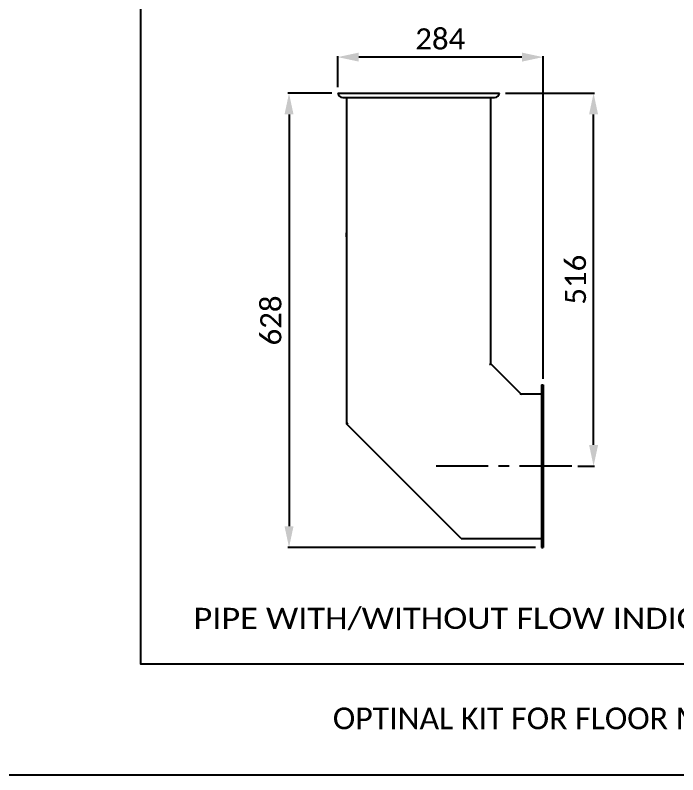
# Model space of a CAD drawing. Header units: millimetres. Extents: x 239 to 3500, y 0 to 2475.
# Drawn here: x 1746 to 2662, y 0 to 1051 of the extents above; entities that cross this region are included whole.
import ezdxf
from ezdxf.enums import TextEntityAlignment as Align

# ---------------------------------------------------------------- set-up
doc = ezdxf.new("R2010")
doc.units = ezdxf.units.MM
doc.header["$LTSCALE"] = 192.5
doc.header["$PDMODE"] = 3
doc.header["$PDSIZE"] = 8
doc.linetypes.add('CENTER', pattern=[0.6, 0.375, -0.075, 0.075, -0.075])
doc.layers.get('0').update_dxf_attribs({"linetype": 'CONTINUOUS'})
doc.layers.get('Defpoints').update_dxf_attribs({"linetype": 'CONTINUOUS'})
doc.layers.add('DEFAULT_1', color=7, linetype='CENTER')
doc.styles.get("Standard").update_dxf_attribs({"font": 'calibri.ttf'})
doc.dimstyles.new('DIMSTYLE_1', dxfattribs={"dimtxt": 29.166667, "dimasz": 29.166667, "dimexe": 1.5, "dimexo": 1, "dimgap": 0.875, "dimtad": 1, "dimdec": 0, "dimdsep": 46, "dimtxsty": 'Standard', "dimblk": '_FILLED', "dimblk1": '_FILLED', "dimblk2": '_FILLED', "dimcen": 0.09, "dimazin": 2, "dimtp": 0.01, "dimtm": 0.01, "dimtfac": 1, "dimtdec": 0, "dimtofl": 0, "dimtmove": 0, "dimatfit": 3, "dimldrblk": '_FILLED', "dimfxl": 1, "dimtolj": 1, "dimarcsym": 0})

# ---------------------------------------------------------------- blocks, each defined once
blk = doc.blocks.new('_FILLED')
at = {"color": 0, "linetype": 'ByBlock'}
blk.add_solid([(0, 0), (-1, 0.214), (-1, -0.214)], dxfattribs=at)
blk = doc.blocks.new('*D74')
at = {"color": 0, "linetype": 'Continuous', "lineweight": -2}
for p, q in [((2183.6, 943), (2123.1, 943)), ((2124.6, 913.8), (2124.6, 343.9)), ((2465.5, 314.7), (2123.1, 314.7))]:
    blk.add_line(p, q, dxfattribs=at)
at = {"layer": 'Defpoints', "color": 0}
for p in [(2184.6, 943), (2124.6, 314.7), (2466.5, 314.7)]:
    blk.add_point(p, dxfattribs=at)
at = {"color": 0, "linetype": 'ByBlock', "lineweight": -2, "xscale": 29.1666666667, "yscale": 29.1666666667, "zscale": 29.1666666667}
for p, rotation in [((2124.6, 943), 89.99999999999997), ((2124.6, 314.7), 269.9999999999999)]:
    blk.add_blockref('_FILLED', p, dxfattribs=dict(at, rotation=rotation))
at = {"color": 0, "insert": (2084.8, 628.7), "char_height": 29.17, "attachment_point": 2, "rotation": 90, "line_spacing_factor": 0.9}
blk.add_mtext('\\A1;628', dxfattribs=at)
blk = doc.blocks.new('*D75')
at = {"color": 0, "linetype": 'Continuous', "lineweight": -2}
for p, q in [((2191.9, 951.3), (2191.9, 994.6)), ((2446.7, 993.1), (2221.1, 993.1)), ((2475.8, 548), (2475.8, 994.6))]:
    blk.add_line(p, q, dxfattribs=at)
at = {"layer": 'Defpoints', "color": 0}
for p in [(2191.9, 993.1), (2191.9, 950.3), (2475.8, 547)]:
    blk.add_point(p, dxfattribs=at)
at = {"color": 0, "linetype": 'ByBlock', "lineweight": -2, "xscale": 29.1666666667, "yscale": 29.1666666667, "zscale": 29.1666666667, "rotation": 180}
blk.add_blockref('_FILLED', (2191.9, 993.1), dxfattribs=at)
at = {"color": 0, "linetype": 'ByBlock', "lineweight": -2, "xscale": 29.1666666667, "yscale": 29.1666666667, "zscale": 29.1666666667}
blk.add_blockref('_FILLED', (2475.8, 993.1), dxfattribs=at)
at = {"color": 0, "insert": (2333.7, 1032.9), "char_height": 29.17, "attachment_point": 2, "line_spacing_factor": 0.9}
blk.add_mtext('\\A1;284', dxfattribs=at)
blk = doc.blocks.new('*D76')
at = {"color": 0, "linetype": 'Continuous', "lineweight": -2}
for p, q in [((2424.1, 943), (2547.2, 943)), ((2545.7, 456.4), (2545.7, 913.8)), ((2523.8, 427.2), (2547.2, 427.2))]:
    blk.add_line(p, q, dxfattribs=at)
at = {"layer": 'Defpoints', "color": 0}
for p in [(2423.1, 943), (2545.7, 943), (2522.8, 427.2)]:
    blk.add_point(p, dxfattribs=at)
at = {"color": 0, "linetype": 'ByBlock', "lineweight": -2, "xscale": 29.1666666667, "yscale": 29.1666666667, "zscale": 29.1666666667}
for p, rotation in [((2545.7, 943), 90), ((2545.7, 427.2), 270)]:
    blk.add_blockref('_FILLED', p, dxfattribs=dict(at, rotation=rotation))
at = {"color": 0, "insert": (2506, 685.1), "char_height": 29.17, "attachment_point": 2, "rotation": 90, "line_spacing_factor": 0.9}
blk.add_mtext('\\A1;516', dxfattribs=at)

msp = doc.modelspace()

# ---------------------------------------------------------------- linework, layer by layer
at = {"linetype": 'Continuous'}
for p, q in [((2191.942, 943.015), (2192.928, 943.182)), ((2191.942, 943.015), (2415.747, 943.015)), ((2192.928, 943.182), (2414.761, 943.182)), ((2198.845, 937.182), (2408.845, 937.182)), ((2203.845, 937.182), (2203.845, 485.812)), ((2403.845, 568.655), (2403.845, 937.182)), ((2414.761, 943.182), (2415.747, 943.015)), ((2203.845, 927.182), (2203.848, 927.182)), ((2401.845, 567.826), (2403.844, 568.654)), ((2403.844, 568.654), (2445.291, 527.208)), ((2473.849, 539.708), (2475.849, 539.708)), ((2473.849, 539.708), (2473.849, 314.708)), ((2475.849, 539.708), (2475.849, 314.708)), ((2445.291, 527.208), (2444.461, 525.203)), ((2445.291, 527.208), (2473.849, 527.208)), ((2362.449, 327.208), (2203.845, 485.812)), ((2203.848, 485.813), (2206.465, 486.897)), ((2362.449, 327.208), (2473.849, 327.208)), ((2473.849, 314.708), (2475.849, 314.708)), ((238.857, 0), (3500, 0))]:
    msp.add_line(p, q, dxfattribs=at)
msp.add_lwpolyline([(1919.569, 1635.564), (3178.721, 1635.564), (3178.721, 153.229), (1919.569, 153.229)], close=True)
for centre, radius, start, end in [((2198.845, 944.182), 7, 189.611359, 270), ((2408.845, 944.182), 7, 270, 350.388641), ((2103.783, 747.182), 100.103, 358.416872, 1.583128)]:
    msp.add_arc(centre, radius, start, end, dxfattribs=at)
at = {"layer": 'DEFAULT_1', "linetype": 'CENTER'}
msp.add_line((2515.515, 427.208), (2320.744, 427.208), dxfattribs=at)

# ---------------------------------------------------------------- texts
at = {"linetype": 'Continuous', "width": 1.090797}
msp.add_text('PIPE WITH/WITHOUT FLOW INDICATOR FOR AFU 600', height=29.16667, dxfattribs=at).set_placement((1992.562, 201.883), (3078.992, 201.883), align=Align.FIT)
at = {"insert": (2185.182, 93.081), "char_height": 30, "width": 881.57457, "attachment_point": 1}
msp.add_mtext('OPTINAL KIT FOR FLOOR MOUNTING', dxfattribs=at)

# ---------------------------------------------------------------- dimensions: what is measured, and where the dimension line sits
at = {"linetype": 'Continuous'}
for base, p1, p2, angle, picture, middle in [((2191.943, 993.106), (2475.849, 547.041), (2191.943, 950.346), 180, '*D75', (2333.699, 993.106)), ((2124.566, 314.708), (2184.609, 943.013), (2466.515, 314.708), 270, '*D74', (2124.566, 628.664)), ((2545.737, 943.013), (2522.849, 427.208), (2423.08, 943.013), 90, '*D76', (2545.737, 685.141))]:
    dim = msp.add_linear_dim(base=base, p1=p1, p2=p2, angle=angle, dimstyle='DIMSTYLE_1', dxfattribs=at)
    dim.commit()
    dim.dimension.update_dxf_attribs({"geometry": picture, "text_midpoint": middle, "dimtype": 160})

doc.saveas('drawing.dxf')
